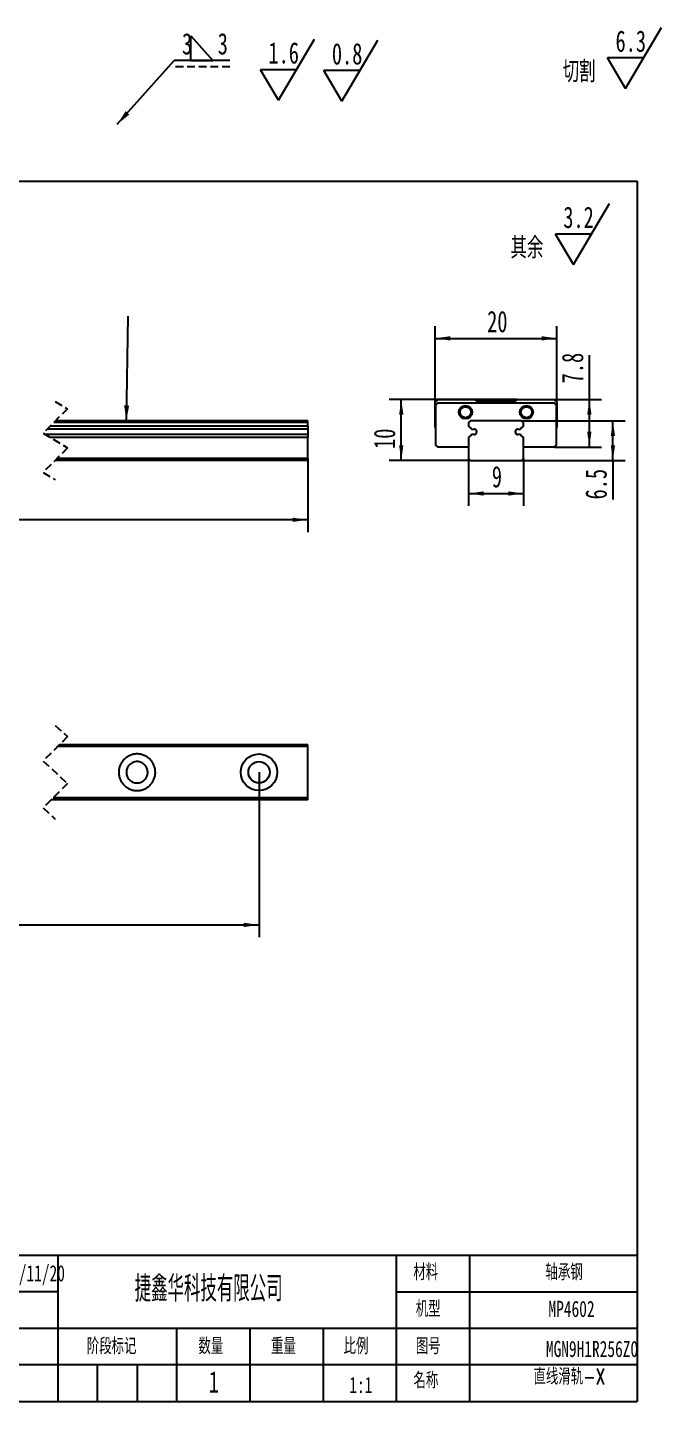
# Model space of a CAD drawing. Extents: x 3 to 295, y 5 to 231.
# Drawn here: x 191.2 to 295.2, y 5.5 to 230.7 of the extents above; entities that cross this region are included whole.
import ezdxf

# ---------------------------------------------------------------- set-up
doc = ezdxf.new("R2010")
doc.units = 0
doc.linetypes.add('SLD-DASHED', pattern=[1.905, 1.27, -0.635])
doc.linetypes.add('SLD-SOLID', pattern=[0])
doc.layers.get('0').update_dxf_attribs({"linetype": 'CONTINUOUS'})
doc.layers.add('FORMAT', color=7, linetype='SLD-SOLID')
doc.layers.add('轮廓实线层', color=7, linetype='SLD-SOLID')
doc.styles.add('SLDTEXTSTYLE0', font='TXT', dxfattribs={"width": 0.7, "bigfont": 'bigfont'})
doc.styles.add('SLDTEXTSTYLE1', font='TXT', dxfattribs={"width": 0.579353, "bigfont": 'bigfont'})
doc.styles.add('SLDTEXTSTYLE21', font='TXT', dxfattribs={"width": 0.7})
doc.dimstyles.new('SLDDIMSTYLE0', dxfattribs={"dimtxt": 0.18, "dimasz": 2.5, "dimexe": 0, "dimexo": 0.0625, "dimgap": 0, "dimtad": 0, "dimtih": 1, "dimtoh": 1, "dimdec": 0, "dimrnd": 1e-09, "dimzin": 0, "dimtxsty": 'STANDARD', "dimsah": 1, "dimcen": 0.09, "dimazin": 3, "dimtfac": 2.5, "dimtdec": 0, "dimtofl": 0, "dimtmove": 0, "dimatfit": 3, "dimtolj": 1, "dimtzin": 0})
doc.dimstyles.new('SLDDIMSTYLE1', dxfattribs={"dimtxt": 3.5, "dimasz": 2.5, "dimexe": 0, "dimexo": 0.0625, "dimgap": 0.875, "dimtad": 2, "dimrnd": 1e-09, "dimzin": 12, "dimtxsty": 'SLDTEXTSTYLE21', "dimsah": 1, "dimcen": 0.09, "dimazin": 3, "dimtfac": 1, "dimtofl": 0, "dimtmove": 0, "dimatfit": 3, "dimtolj": 1, "dimtzin": 12})

# ---------------------------------------------------------------- blocks, each defined once
blk = doc.blocks.new('SW_NOTE_0_3')
at = {"layer": 'FORMAT', "color": 0, "attachment_point": 2}
for s, insert, char_height, style in [('MGN9H1R256Z0', (13.68, 3.41), 2.6458, 'SLDTEXTSTYLE21'), ('直线滑轨-X', (9.98, -1.12), 2.646, 'SLDTEXTSTYLE0')]:
    blk.add_mtext(s, dxfattribs=dict(at, insert=insert, char_height=char_height, style=style))
blk = doc.blocks.new('SW_SFSYMBOL_0')
at = {"layer": 'FORMAT', "color": 0}
for p, q in [((1.65, -5), (7.55, 5)), ((1.65, -5), (-1.3, 0)), ((4.6, 0), (-1.3, 0))]:
    blk.add_line(p, q, dxfattribs=at)
at = {"layer": 'FORMAT', "color": 0, "char_height": 3.5, "attachment_point": 1}
for s, insert, style in [('3.2', (0, 4.51), 'SLDTEXTSTYLE21'), ('其余', (-8.66, -0.49), 'SLDTEXTSTYLE0')]:
    blk.add_mtext(s, dxfattribs=dict(at, insert=insert, style=style))
blk = doc.blocks.new('SW_SFSYMBOL_1')
at = {"layer": 'FORMAT', "color": 0}
for p, q in [((1.65, -5), (7.55, 5)), ((1.65, -5), (-1.3, 0)), ((4.6, 0), (-1.3, 0))]:
    blk.add_line(p, q, dxfattribs=at)
at = {"layer": 'FORMAT', "color": 0, "char_height": 3.5, "attachment_point": 1}
for s, insert, style in [('6.3', (0, 4.51), 'SLDTEXTSTYLE21'), ('切割', (-8.66, -0.49), 'SLDTEXTSTYLE0')]:
    blk.add_mtext(s, dxfattribs=dict(at, insert=insert, style=style))
blk = doc.blocks.new('SW_SFSYMBOL_2')
at = {"layer": 'FORMAT', "color": 0}
for p, q in [((1.65, -5), (7.55, 5)), ((1.65, -5), (-1.3, 0)), ((4.6, 0), (-1.3, 0))]:
    blk.add_line(p, q, dxfattribs=at)
at = {"layer": 'FORMAT', "color": 0, "insert": (0, 4.51), "char_height": 3.5, "attachment_point": 1, "style": 'SLDTEXTSTYLE21'}
blk.add_mtext('0.8', dxfattribs=at)
blk = doc.blocks.new('SW_SFSYMBOL_3')
at = {"layer": 'FORMAT', "color": 0}
for p, q in [((1.65, -5), (7.55, 5)), ((1.65, -5), (-1.3, 0)), ((4.6, 0), (-1.3, 0))]:
    blk.add_line(p, q, dxfattribs=at)
at = {"layer": 'FORMAT', "color": 0, "insert": (0, 4.51), "char_height": 3.5, "attachment_point": 1, "style": 'SLDTEXTSTYLE21'}
blk.add_mtext('1.6', dxfattribs=at)
blk = doc.blocks.new('SW_SYMBOL_WELD_FILL')
at = {"layer": 'FORMAT', "color": 0}
for p, q in [((100, 0), (100, 900)), ((100, 900), (900, 0)), ((100, 0), (900, 0))]:
    blk.add_line(p, q, dxfattribs=at)
blk = doc.blocks.new('SW_WELDSYMBOL_0')
at = {"layer": 'FORMAT', "color": 0}
blk.add_line((9.15, 0), (0, 0), dxfattribs=at)
at = {"layer": 'FORMAT', "color": 0, "linetype": 'SLD-DASHED'}
blk.add_line((9.15, -1), (0, -1), dxfattribs=at)
at = {"layer": 'FORMAT', "color": 0, "xscale": 0.004511737089201878, "yscale": 0.004511737089201878, "zscale": 0.004511737089201878}
blk.add_blockref('SW_SYMBOL_WELD_FILL', (2.31, 0), dxfattribs=at)
at = {"layer": 'FORMAT', "color": 0, "char_height": 3.5, "attachment_point": 1, "style": 'SLDTEXTSTYLE21'}
for insert in [(1.31, 4.51), (7.17, 4.51)]:
    blk.add_mtext('3', dxfattribs=dict(at, insert=insert))
blk = doc.blocks.new('_D')
at = {"layer": 'FORMAT'}
for p, q in [((22.24, 160), (22.24, 147.97)), ((237.19, 160), (237.19, 147.97)), ((237.19, 149.97), (22.24, 149.97))]:
    blk.add_line(p, q, dxfattribs=at)
for points in [[(22.24, 149.97), (24.74, 149.62), (24.74, 150.32)], [(237.19, 149.97), (234.69, 150.32), (234.69, 149.62)]]:
    blk.add_solid(points, dxfattribs=at)
at = {"layer": 'FORMAT', "insert": (121.62, 154.48), "char_height": 3.5, "attachment_point": 1, "style": 'SLDTEXTSTYLE21'}
blk.add_mtext('256', dxfattribs=at)
blk = doc.blocks.new('_D_1')
at = {"layer": 'FORMAT'}
for p, q in [((271.56, 169.7), (250.52, 169.7)), ((252.52, 159.7), (252.52, 169.7)), ((263.86, 159.7), (250.52, 159.7))]:
    blk.add_line(p, q, dxfattribs=at)
for points in [[(252.52, 169.7), (252.17, 167.2), (252.87, 167.2)], [(252.52, 159.7), (252.87, 162.2), (252.17, 162.2)]]:
    blk.add_solid(points, dxfattribs=at)
at = {"layer": 'FORMAT', "insert": (248.01, 161.59), "char_height": 3.5, "attachment_point": 1, "rotation": 90, "style": 'SLDTEXTSTYLE21'}
blk.add_mtext('10', dxfattribs=at)
blk = doc.blocks.new('_D_2')
at = {"layer": 'FORMAT'}
for p, q in [((258.06, 166.96), (258.06, 181.71)), ((278.06, 169.2), (278.06, 181.71)), ((258.06, 179.71), (278.06, 179.71))]:
    blk.add_line(p, q, dxfattribs=at)
for points in [[(258.06, 179.71), (260.56, 179.36), (260.56, 180.06)], [(278.06, 179.71), (275.56, 180.06), (275.56, 179.36)]]:
    blk.add_solid(points, dxfattribs=at)
at = {"layer": 'FORMAT', "insert": (266.61, 184.22), "char_height": 3.5, "attachment_point": 1, "style": 'SLDTEXTSTYLE21'}
blk.add_mtext('20', dxfattribs=at)
blk = doc.blocks.new('_D_3')
at = {"layer": 'FORMAT'}
for p, q in [((263.56, 160), (263.56, 152.28)), ((272.56, 160), (272.56, 152.28)), ((263.56, 154.28), (272.56, 154.28))]:
    blk.add_line(p, q, dxfattribs=at)
for points in [[(263.56, 154.28), (266.06, 153.93), (266.06, 154.63)], [(272.56, 154.28), (270.06, 154.63), (270.06, 153.93)]]:
    blk.add_solid(points, dxfattribs=at)
at = {"layer": 'FORMAT', "insert": (267.38, 158.79), "char_height": 3.5, "attachment_point": 1, "style": 'SLDTEXTSTYLE21'}
blk.add_mtext('9', dxfattribs=at)
blk = doc.blocks.new('_D_4')
at = {"layer": 'FORMAT'}
for p, q in [((272.26, 166.2), (289.23, 166.2)), ((287.23, 159.7), (287.23, 166.2)), ((269.81, 159.7), (289.23, 159.7)), ((287.23, 159.7), (287.23, 153.31))]:
    blk.add_line(p, q, dxfattribs=at)
for points in [[(287.23, 166.2), (286.88, 163.7), (287.58, 163.7)], [(287.23, 159.7), (287.58, 162.2), (286.88, 162.2)]]:
    blk.add_solid(points, dxfattribs=at)
at = {"layer": 'FORMAT', "insert": (282.72, 153.31), "char_height": 3.5, "attachment_point": 1, "rotation": 90, "style": 'SLDTEXTSTYLE21'}
blk.add_mtext('6.5', dxfattribs=at)
blk = doc.blocks.new('_D_5')
at = {"layer": 'FORMAT'}
for p, q in [((283.37, 169.7), (283.37, 176.93)), ((277.56, 169.7), (285.37, 169.7)), ((283.37, 161.9), (283.37, 169.7)), ((277.66, 161.9), (285.37, 161.9))]:
    blk.add_line(p, q, dxfattribs=at)
for points in [[(283.37, 169.7), (283.02, 167.2), (283.72, 167.2)], [(283.37, 161.9), (283.72, 164.4), (283.02, 164.4)]]:
    blk.add_solid(points, dxfattribs=at)
at = {"layer": 'FORMAT', "insert": (278.86, 172.34), "char_height": 3.5, "attachment_point": 1, "rotation": 90, "style": 'SLDTEXTSTYLE21'}
blk.add_mtext('7.8', dxfattribs=at)
blk = doc.blocks.new('_D_13')
at = {"layer": 'FORMAT'}
for p, q in [((30.24, 108.59), (30.24, 81.57)), ((229.19, 108.59), (229.19, 81.57)), ((30.24, 83.57), (229.19, 83.57))]:
    blk.add_line(p, q, dxfattribs=at)
for points in [[(30.24, 83.57), (32.74, 83.22), (32.74, 83.92)], [(229.19, 83.57), (226.69, 83.92), (226.69, 83.22)]]:
    blk.add_solid(points, dxfattribs=at)
at = {"layer": 'FORMAT', "insert": (125.87, 88.08), "char_height": 3.5, "attachment_point": 1, "style": 'SLDTEXTSTYLE21'}
blk.add_mtext('240', dxfattribs=at)

msp = doc.modelspace()

# ---------------------------------------------------------------- linework, layer by layer
at = {"color": 7, "linetype": 'SLD-DASHED'}
for p, q in [((195.785, 169.38), (197.785, 168.167)), ((197.785, 168.167), (193.785, 164.167)), ((193.785, 164.167), (197.785, 161.742)), ((197.785, 161.742), (193.785, 157.742)), ((193.785, 157.742), (195.785, 156.53)), ((195.785, 116.263), (197.785, 114.425)), ((197.785, 114.425), (193.785, 110.425)), ((193.785, 110.425), (197.785, 106.75)), ((197.785, 106.75), (193.785, 102.75)), ((193.785, 102.75), (195.785, 100.913))]:
    msp.add_line(p, q, dxfattribs=at)
at = {"color": 7, "linetype": 'SLD-SOLID'}
for p, q in [((258.057, 169.205), (258.557, 169.705)), ((258.057, 167.45), (258.057, 169.205)), ((258.457, 169.105), (258.157, 168.805)), ((277.657, 169.105), (258.457, 169.105)), ((258.557, 169.705), (264.557, 169.705)), ((264.557, 169.705), (264.857, 169.405)), ((264.857, 169.405), (271.257, 169.405)), ((271.257, 169.405), (271.557, 169.705)), ((271.557, 169.705), (277.557, 169.705)), ((277.557, 169.705), (278.057, 169.205)), ((277.957, 168.805), (277.657, 169.105)), ((278.057, 169.205), (278.057, 165.205)), ((258.057, 165.205), (258.057, 166.96)), ((258.157, 168.805), (258.157, 162.205)), ((277.957, 162.205), (277.957, 168.805)), ((237.192, 164.84), (194.457, 164.84)), ((237.192, 165.315), (194.932, 165.315)), ((237.192, 165.905), (195.522, 165.905)), ((237.192, 166.205), (195.822, 166.205)), ((237.192, 165.905), (237.192, 166.205)), ((237.192, 165.315), (237.192, 165.905)), ((237.192, 165.315), (237.192, 164.84)), ((237.192, 164.84), (237.192, 163.94)), ((258.157, 165.105), (258.057, 165.205)), ((263.857, 166.205), (263.557, 165.905)), ((263.557, 165.905), (263.557, 165.315)), ((272.257, 166.205), (263.857, 166.205)), ((264.058, 164.84), (264.457, 164.84)), ((271.657, 164.84), (272.056, 164.84)), ((272.557, 165.905), (272.257, 166.205)), ((272.557, 165.315), (272.557, 165.905)), ((278.057, 165.205), (277.957, 165.105)), ((237.192, 163.94), (194.16, 163.94)), ((237.192, 163.465), (194.943, 163.465)), ((237.192, 163.94), (237.192, 163.465)), ((237.192, 160.005), (237.192, 163.465)), ((258.157, 162.205), (258.457, 161.905)), ((263.557, 163.465), (263.557, 160.005)), ((264.457, 163.94), (264.058, 163.94)), ((272.056, 163.94), (271.657, 163.94)), ((272.557, 160.005), (272.557, 163.465)), ((277.657, 161.905), (277.957, 162.205)), ((237.192, 160.005), (196.047, 160.005)), ((237.192, 159.705), (237.192, 160.005)), ((258.457, 161.905), (263.557, 161.905)), ((263.557, 160.005), (263.857, 159.705)), ((272.257, 159.705), (272.557, 160.005)), ((272.557, 161.905), (277.657, 161.905)), ((237.192, 159.705), (195.747, 159.705)), ((263.857, 159.705), (272.257, 159.705)), ((237.192, 112.788), (196.147, 112.788)), ((237.192, 113.088), (196.447, 113.088)), ((237.192, 112.788), (237.192, 113.088)), ((237.192, 104.388), (237.192, 112.788)), ((237.192, 104.088), (195.122, 104.088)), ((237.192, 104.388), (195.422, 104.388)), ((237.192, 104.088), (237.192, 104.388))]:
    msp.add_line(p, q, dxfattribs=at)
for centre, radius in [((263.057, 167.605), 1.1), ((263.057, 167.605), 0.9), ((273.057, 167.605), 1.1), ((273.057, 167.605), 0.9), ((229.192, 108.588), 3), ((229.192, 108.588), 1.75)]:
    msp.add_circle(centre, radius, dxfattribs=at)
for centre, radius, start, end in [((257.807, 167.205), 0.35, 0.96854, 44.427), ((257.807, 167.205), 0.35, 315.573, 359.03146), ((263.089, 164.319), 1.1, 28.237, 64.81492), ((264.457, 164.39), 0.45, 270, 90), ((271.657, 164.39), 0.45, 90, 270), ((273.025, 164.319), 1.1, 115.18508, 151.763), ((263.089, 164.46), 1.1, 295.18508, 331.763), ((273.025, 164.46), 1.1, 208.237, 244.81492)]:
    msp.add_arc(centre, radius, start, end, dxfattribs=at)
for points, knots in [([(212.135, 109.173), (212.162, 108.978), (212.216, 108.589), (212.153, 107.998), (211.981, 107.433), (211.703, 106.91), (211.326, 106.453), (210.87, 106.076), (210.347, 105.799), (209.781, 105.625), (209.192, 105.569), (208.602, 105.625), (208.036, 105.799), (207.514, 106.076), (207.057, 106.453), (206.68, 106.91), (206.403, 107.433), (206.229, 107.999), (206.173, 108.588), (206.229, 109.177), (206.403, 109.743), (206.68, 110.266), (207.057, 110.722), (207.514, 111.099), (208.036, 111.377), (208.602, 111.55), (209.192, 111.607), (209.781, 111.55), (210.347, 111.377), (210.87, 111.099), (211.327, 110.723), (211.702, 110.266), (211.986, 109.744), (212.085, 109.364), (212.135, 109.173)], [0, 0, 0, 0, 0.03125, 0.0625, 0.09375, 0.1249999, 0.1562499, 0.1875, 0.2187499, 0.2500002, 0.28125, 0.3125002, 0.3437501, 0.3749999, 0.40625, 0.4375, 0.46875, 0.5, 0.53125, 0.5625, 0.59375, 0.625, 0.65625, 0.6875001, 0.7187499, 0.7499999, 0.7812501, 0.8124999, 0.8437502, 0.875, 0.9062501, 0.9375001, 0.9687501, 1, 1, 1, 1]), ([(210.808, 109.258), (210.872, 109.036), (210.998, 108.593), (210.847, 107.899), (210.462, 107.319), (209.879, 106.929), (209.192, 106.792), (208.504, 106.929), (207.922, 107.318), (207.533, 107.901), (207.396, 108.588), (207.533, 109.275), (207.922, 109.858), (208.504, 110.247), (209.192, 110.384), (209.876, 110.245), (210.473, 109.862), (210.696, 109.459), (210.808, 109.258)], [0, 0, 0, 0, 0.0625, 0.1249999, 0.1875, 0.25, 0.3125, 0.3749999, 0.4374999, 0.5, 0.5625, 0.6249999, 0.6875, 0.75, 0.8125, 0.8749999, 0.9374999, 1, 1, 1, 1])]:
    msp.add_open_spline(points, degree=3, knots=knots, dxfattribs=at)
at = {"layer": 'FORMAT'}
for p, q in [((156.186, 29.451), (251.686, 29.451)), ((196.186, 29.451), (196.186, 5.451)), ((251.686, 29.451), (251.686, 5.451)), ((251.686, 29.451), (291.186, 29.451)), ((263.686, 29.451), (263.686, 5.451)), ((196.186, 23.451), (156.186, 23.451)), ((251.686, 23.451), (291.186, 23.451)), ((156.186, 17.451), (291.186, 17.451)), ((215.686, 5.451), (215.686, 17.451)), ((227.686, 17.451), (227.686, 5.451)), ((239.686, 17.451), (239.686, 5.451)), ((196.186, 11.451), (156.186, 11.451)), ((291.186, 11.451), (196.186, 11.451)), ((202.686, 5.451), (202.686, 11.451)), ((209.186, 11.451), (209.186, 5.451))]:
    msp.add_line(p, q, dxfattribs=at)
at = {"layer": '轮廓实线层'}
for p, q in [((14.186, 205.451), (291.186, 205.451)), ((291.186, 205.451), (291.186, 5.451)), ((14.186, 5.451), (291.186, 5.451))]:
    msp.add_line(p, q, dxfattribs=at)

# ---------------------------------------------------------------- block references
at = {"layer": 'FORMAT'}
for name, p in [('SW_SFSYMBOL_1', (287.664, 225.664)), ('SW_WELDSYMBOL_0', (215.25, 225.234)), ('SW_SFSYMBOL_3', (230.74, 223.742)), ('SW_SFSYMBOL_2', (241.146, 223.593)), ('SW_SFSYMBOL_0', (279.099, 196.788)), ('SW_NOTE_0_3', (270.124, 11.982))]:
    msp.add_blockref(name, p, dxfattribs=at)

# ---------------------------------------------------------------- texts
for s, insert, char_height, attachment_point, style in [('2024/11/20', (191.054, 27.798), 2.6458, 2, 'SLDTEXTSTYLE21'), ('材料', (254.5, 27.981), 2.6458, 1, 'SLDTEXTSTYLE0'), ('轴承钢', (279.228, 27.981), 2.6458, 2, 'SLDTEXTSTYLE0'), ('捷鑫华科技有限公司', (208.788, 26.065), 4.2333, 1, 'SLDTEXTSTYLE1'), ('机型', (254.905, 21.957), 2.6458, 1, 'SLDTEXTSTYLE0'), ('MP4602', (280.448, 21.957), 2.6458, 2, 'SLDTEXTSTYLE21'), ('阶段标记', (200.94, 15.852), 2.6458, 1, 'SLDTEXTSTYLE0'), ('数量', (219.261, 15.852), 2.6458, 1, 'SLDTEXTSTYLE0'), ('重量', (231.173, 15.852), 2.6458, 1, 'SLDTEXTSTYLE0'), ('比例', (243.058, 15.852), 2.6458, 1, 'SLDTEXTSTYLE0'), ('图号', (254.905, 15.852), 2.6458, 1, 'SLDTEXTSTYLE0'), ('1', (220.958, 10.42), 3.5, 1, 'SLDTEXTSTYLE21'), ('1:1', (245.898, 9.483), 2.6458, 2, 'SLDTEXTSTYLE21'), ('名称', (254.522, 10.232), 2.6458, 1, 'SLDTEXTSTYLE0')]:
    msp.add_mtext(s, dxfattribs=dict(at, insert=insert, char_height=char_height, attachment_point=attachment_point, style=style))

# ---------------------------------------------------------------- dimensions: what is measured, and where the dimension line sits
for base, p1, p2, picture, middle in [((278.057, 179.71), (258.057, 166.96), (278.057, 169.205), '_D_2', (268.148, 179.71)), ((272.557, 154.28), (263.557, 160.005), (272.557, 160.005), '_D_3', (268.148, 154.28))]:
    dim = msp.add_linear_dim(base=base, p1=p1, p2=p2, dimstyle='SLDDIMSTYLE1', dxfattribs=at)
    dim.commit()
    dim.dimension.update_dxf_attribs({"geometry": picture, "text_midpoint": middle, "dimtype": 160})
for base, p1, p2, picture, middle in [((283.375, 169.705), (277.657, 161.905), (277.557, 169.705), '_D_5', (283.375, 174.636)), ((252.518, 169.705), (263.857, 159.705), (271.557, 169.705), '_D_1', (252.518, 163.13)), ((287.234, 166.205), (269.807, 159.705), (272.257, 166.205), '_D_4', (287.234, 155.605))]:
    dim = msp.add_linear_dim(base=base, p1=p1, p2=p2, angle=90, dimstyle='SLDDIMSTYLE1', dxfattribs=at)
    dim.commit()
    dim.dimension.update_dxf_attribs({"geometry": picture, "text_midpoint": middle, "dimtype": 160})
for base, p1, p2, text, picture, middle in [((22.244, 149.966), (237.192, 160.005), (22.244, 160.005), '256', '_D', (123.923, 149.966)), ((229.192, 83.569), (30.244, 108.588), (229.192, 108.588), '240', '_D_13', (128.172, 83.569))]:
    dim = msp.add_linear_dim(base=base, p1=p1, p2=p2, text=text, dimstyle='SLDDIMSTYLE1', dxfattribs=at)
    dim.commit()
    dim.dimension.update_dxf_attribs({"geometry": picture, "text_midpoint": middle, "dimtype": 160})

# ---------------------------------------------------------------- leaders
for points in [[(205.944, 214.799), (215.25, 225.234)], [(207.434, 166.205), (207.741, 183.336)]]:
    msp.add_leader(points, dimstyle='SLDDIMSTYLE0', dxfattribs=at)

doc.saveas('drawing.dxf')
